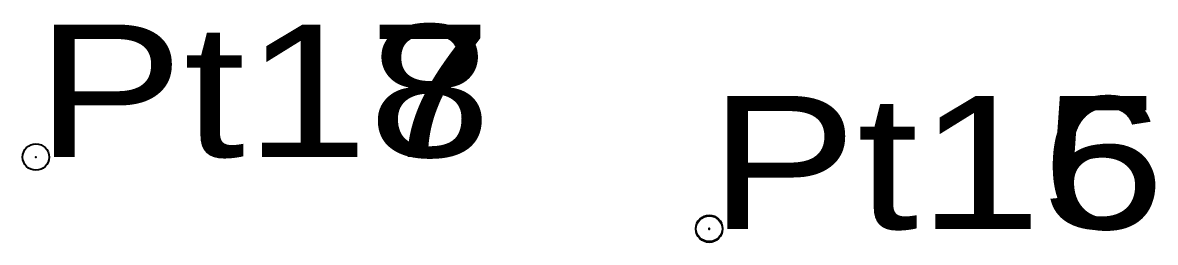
# Model space of a CAD drawing. Header units: metres. Extents: x 550302 to 552210, y 1838192 to 1839541.
# Drawn here: x 550306.34 to 550321.73, y 1838219.9 to 1838222.89 of the extents above; entities that cross this region are included whole.
import ezdxf

# ---------------------------------------------------------------- set-up
doc = ezdxf.new("R2010")
doc.units = ezdxf.units.M
doc.header["$LTSCALE"] = 0.72
doc.header["$PDMODE"] = 32
doc.header["$PDSIZE"] = 0.36
doc.layers.add('12', color=7, linetype='Continuous')
doc.layers.add('7', color=7, linetype='Continuous')

msp = doc.modelspace()

# ---------------------------------------------------------------- linework, layer by layer
at = {"layer": '7'}
for p in [(550306.52, 1838221.06), (550315.67, 1838220.09), (550315.67, 1838220.08)]:
    msp.add_point(p, dxfattribs=at)

# ---------------------------------------------------------------- texts
at = {"layer": '12', "width": 1.25}
for s, p in [('Pt18', (550306.52, 1838221.06)), ('Pt18', (550306.52, 1838221.06)), ('Pt17', (550306.52, 1838221.06)), ('Pt17', (550306.52, 1838221.06)), ('Pt16', (550315.67, 1838220.08)), ('Pt16', (550315.67, 1838220.08)), ('Pt15', (550315.67, 1838220.09)), ('Pt15', (550315.67, 1838220.09))]:
    msp.add_text(s, height=1.8, dxfattribs=at).set_placement(p)

doc.saveas('drawing.dxf')
